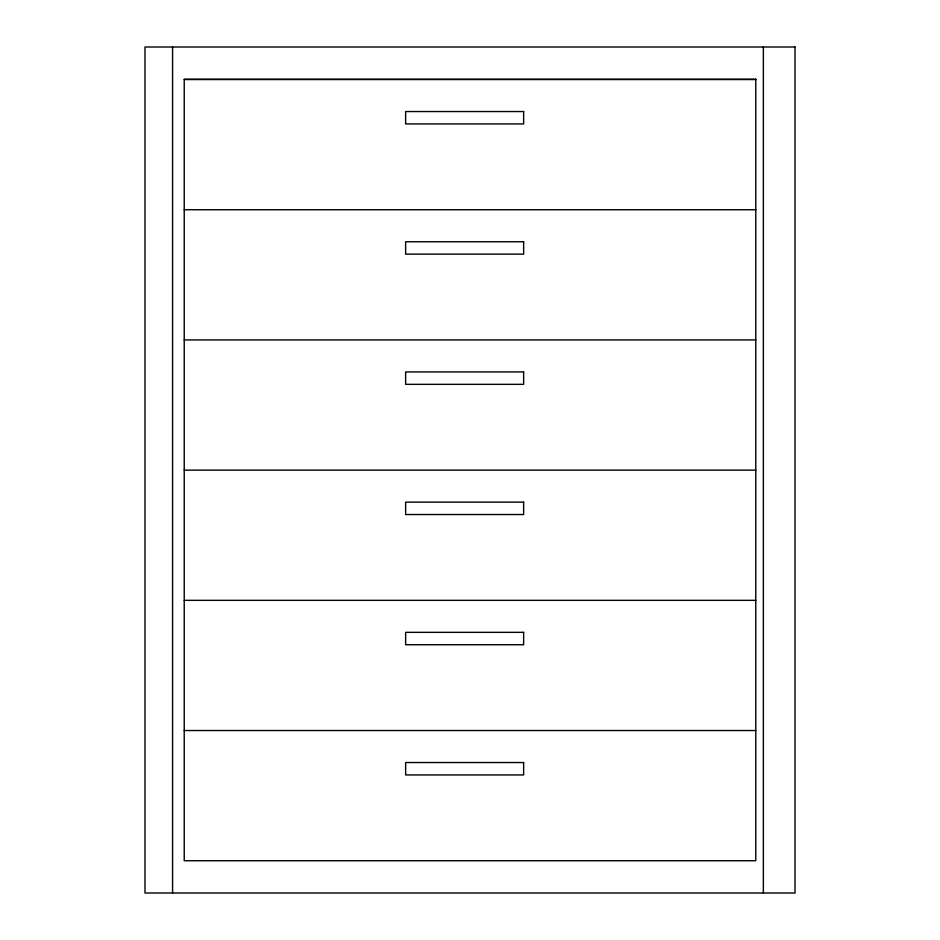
<?xml version="1.0" encoding="UTF-8"?>
<svg xmlns="http://www.w3.org/2000/svg" width="940" height="940" viewBox="0 0 940 940"><rect width="100%" height="100%" fill="white"/><g stroke="black" fill="none" stroke-linecap="round" stroke-linejoin="round"><path stroke-width="1.41" d="M184.228 79.536L755.772 79.536M184.228 209.738L755.772 209.738M184.228 339.939L755.772 339.939M184.228 470.141L755.772 470.141M184.228 600.331L755.772 600.331M184.228 730.533L755.772 730.533M763.362 47L763.362 893M172.584 47L172.584 893M795.005 47L144.995 47L144.995 893L795.005 893L795.005 47M755.772 79.265L184.228 79.265L184.228 860.735L755.772 860.735L755.772 79.265M523.639 111.543L405.634 111.543L405.634 123.939L523.639 123.939L523.639 111.543M523.639 241.745L405.634 241.745L405.634 254.141L523.639 254.141L523.639 241.745M523.639 371.935L405.634 371.935L405.634 384.331L523.639 384.331L523.639 371.935M523.639 502.136L405.634 502.136L405.634 514.533L523.639 514.533L523.639 502.136M523.639 632.338L405.634 632.338L405.634 644.734L523.639 644.734L523.639 632.338M523.639 762.54L405.634 762.54L405.634 774.936L523.639 774.936L523.639 762.54"/></g></svg>
